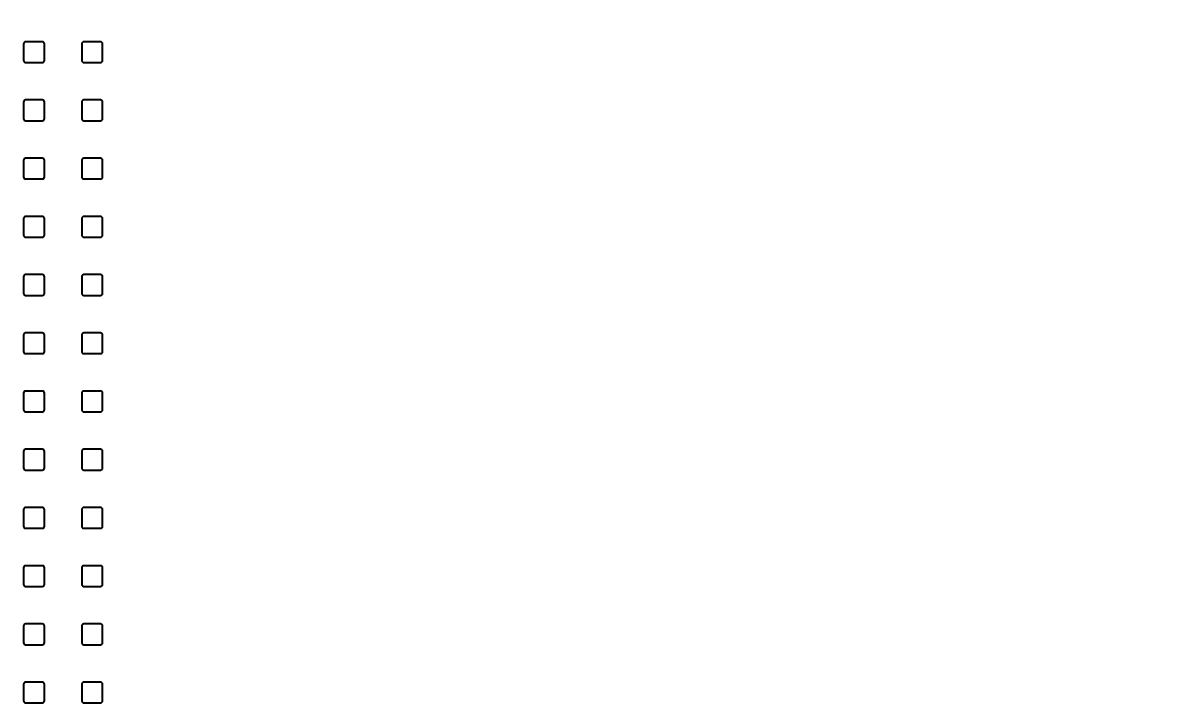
# Model space of a CAD drawing. Header units: millimetres. Extents: x -218071 to -203542, y 15363 to 51382.
# Drawn here: x -217667 to -217611.5, y 50566.8 to 50599.5 of the extents above; entities that cross this region are included whole.
import ezdxf

# ---------------------------------------------------------------- set-up
doc = ezdxf.new("R2010")
doc.units = ezdxf.units.MM
doc.header["$LTSCALE"] = 4
doc.layers.add('TPF-DIMENSIONS', color=3, linetype='Continuous')
doc.layers.add('TPF-EQUIPEMENT', color=7, linetype='Continuous')
doc.dimstyles.new('ISO-25', dxfattribs={"dimtxt": 2.5, "dimasz": 2, "dimexe": 1.25, "dimexo": 0.625, "dimtad": 1, "dimtxsty": 'Standard', "dimcen": -2.5, "dimclrt": 256, "dimadec": 0, "dimazin": 0, "dimtfac": 1, "dimtmove": 0, "dimatfit": 3, "dimfxl": 1, "dimarcsym": 0})

# ---------------------------------------------------------------- blocks, each defined once
blk = doc.blocks.new('*D679')
at = {"layer": 'Defpoints', "color": 0, "transparency": 16777216}
for p in [(-217865.951, 50663.318), (-217526.606, 50644.244), (-217865.951, 50576.031)]:
    blk.add_point(p, dxfattribs=at)
at = {"layer": 'TPF-DIMENSIONS', "color": 0, "lineweight": -2, "transparency": 16777216}
for p, q in [((-217865.951, 50576.656), (-217865.951, 50664.568)), ((-217526.606, 50644.869), (-217526.606, 50664.568)), ((-217528.606, 50663.318), (-217863.951, 50663.318))]:
    blk.add_line(p, q, dxfattribs=at)
at = {"layer": 'TPF-DIMENSIONS', "color": 0, "transparency": 16777216}
for points in [[(-217863.951, 50663.651), (-217863.951, 50662.984), (-217865.951, 50663.318)], [(-217528.606, 50663.651), (-217528.606, 50662.984), (-217526.606, 50663.318)]]:
    blk.add_solid(points, dxfattribs=at)
at = {"layer": 'TPF-DIMENSIONS', "transparency": 16777216, "insert": (-217696.279, 50665.193), "char_height": 2.5, "attachment_point": 5}
blk.add_mtext('339', dxfattribs=at)

msp = doc.modelspace()

# ---------------------------------------------------------------- linework, layer by layer
at = {"layer": 'TPF-EQUIPEMENT', "color": 7, "linetype": 'Continuous', "lineweight": 25, "transparency": 33554671}
for p, q in [((-217666.956, 50598.481), (-217666.956, 50597.681)), ((-217666.056, 50598.581), (-217666.856, 50598.581)), ((-217665.956, 50597.681), (-217665.956, 50598.481)), ((-217664.156, 50598.481), (-217664.156, 50597.681)), ((-217663.256, 50598.581), (-217664.056, 50598.581)), ((-217663.156, 50597.681), (-217663.156, 50598.481)), ((-217666.856, 50597.581), (-217666.056, 50597.581)), ((-217664.056, 50597.581), (-217663.256, 50597.581)), ((-217666.956, 50595.681), (-217666.956, 50594.881)), ((-217666.056, 50595.781), (-217666.856, 50595.781)), ((-217665.956, 50594.881), (-217665.956, 50595.681)), ((-217664.156, 50595.681), (-217664.156, 50594.881)), ((-217663.256, 50595.781), (-217664.056, 50595.781)), ((-217663.156, 50594.881), (-217663.156, 50595.681)), ((-217666.856, 50594.781), (-217666.056, 50594.781)), ((-217664.056, 50594.781), (-217663.256, 50594.781)), ((-217666.956, 50592.881), (-217666.956, 50592.081)), ((-217666.056, 50592.981), (-217666.856, 50592.981)), ((-217665.956, 50592.081), (-217665.956, 50592.881)), ((-217664.156, 50592.881), (-217664.156, 50592.081)), ((-217663.256, 50592.981), (-217664.056, 50592.981)), ((-217663.156, 50592.081), (-217663.156, 50592.881)), ((-217666.856, 50591.981), (-217666.056, 50591.981)), ((-217664.056, 50591.981), (-217663.256, 50591.981)), ((-217666.956, 50590.081), (-217666.956, 50589.281)), ((-217666.056, 50590.181), (-217666.856, 50590.181)), ((-217665.956, 50589.281), (-217665.956, 50590.081)), ((-217664.156, 50590.081), (-217664.156, 50589.281)), ((-217663.256, 50590.181), (-217664.056, 50590.181)), ((-217663.156, 50589.281), (-217663.156, 50590.081)), ((-217666.856, 50589.181), (-217666.056, 50589.181)), ((-217664.056, 50589.181), (-217663.256, 50589.181)), ((-217666.956, 50587.281), (-217666.956, 50586.481)), ((-217666.056, 50587.381), (-217666.856, 50587.381)), ((-217665.956, 50586.481), (-217665.956, 50587.281)), ((-217664.156, 50587.281), (-217664.156, 50586.481)), ((-217663.256, 50587.381), (-217664.056, 50587.381)), ((-217663.156, 50586.481), (-217663.156, 50587.281)), ((-217666.856, 50586.381), (-217666.056, 50586.381)), ((-217664.056, 50586.381), (-217663.256, 50586.381)), ((-217666.956, 50584.481), (-217666.956, 50583.681)), ((-217666.056, 50584.581), (-217666.856, 50584.581)), ((-217665.956, 50583.681), (-217665.956, 50584.481)), ((-217664.156, 50584.481), (-217664.156, 50583.681)), ((-217663.256, 50584.581), (-217664.056, 50584.581)), ((-217663.156, 50583.681), (-217663.156, 50584.481)), ((-217666.856, 50583.581), (-217666.056, 50583.581)), ((-217664.056, 50583.581), (-217663.256, 50583.581)), ((-217666.956, 50581.681), (-217666.956, 50580.881)), ((-217666.056, 50581.781), (-217666.856, 50581.781)), ((-217665.956, 50580.881), (-217665.956, 50581.681)), ((-217664.156, 50581.681), (-217664.156, 50580.881)), ((-217663.256, 50581.781), (-217664.056, 50581.781)), ((-217663.156, 50580.881), (-217663.156, 50581.681)), ((-217666.856, 50580.781), (-217666.056, 50580.781)), ((-217664.056, 50580.781), (-217663.256, 50580.781)), ((-217666.956, 50578.881), (-217666.956, 50578.081)), ((-217666.056, 50578.981), (-217666.856, 50578.981)), ((-217665.956, 50578.081), (-217665.956, 50578.881)), ((-217664.156, 50578.881), (-217664.156, 50578.081)), ((-217663.256, 50578.981), (-217664.056, 50578.981)), ((-217663.156, 50578.081), (-217663.156, 50578.881)), ((-217666.856, 50577.981), (-217666.056, 50577.981)), ((-217664.056, 50577.981), (-217663.256, 50577.981)), ((-217666.956, 50576.081), (-217666.956, 50575.281)), ((-217666.056, 50576.181), (-217666.856, 50576.181)), ((-217665.956, 50575.281), (-217665.956, 50576.081)), ((-217664.156, 50576.081), (-217664.156, 50575.281)), ((-217663.256, 50576.181), (-217664.056, 50576.181)), ((-217663.156, 50575.281), (-217663.156, 50576.081)), ((-217666.856, 50575.181), (-217666.056, 50575.181)), ((-217664.056, 50575.181), (-217663.256, 50575.181)), ((-217666.956, 50573.281), (-217666.956, 50572.481)), ((-217666.056, 50573.381), (-217666.856, 50573.381)), ((-217665.956, 50572.481), (-217665.956, 50573.281)), ((-217664.156, 50573.281), (-217664.156, 50572.481)), ((-217663.256, 50573.381), (-217664.056, 50573.381)), ((-217663.156, 50572.481), (-217663.156, 50573.281)), ((-217666.856, 50572.381), (-217666.056, 50572.381)), ((-217664.056, 50572.381), (-217663.256, 50572.381)), ((-217666.956, 50570.481), (-217666.956, 50569.681)), ((-217666.056, 50570.581), (-217666.856, 50570.581)), ((-217665.956, 50569.681), (-217665.956, 50570.481)), ((-217664.156, 50570.481), (-217664.156, 50569.681)), ((-217663.256, 50570.581), (-217664.056, 50570.581)), ((-217663.156, 50569.681), (-217663.156, 50570.481)), ((-217666.856, 50569.581), (-217666.056, 50569.581)), ((-217664.056, 50569.581), (-217663.256, 50569.581)), ((-217666.056, 50567.781), (-217666.856, 50567.781)), ((-217663.256, 50567.781), (-217664.056, 50567.781)), ((-217666.956, 50567.681), (-217666.956, 50566.881)), ((-217665.956, 50566.881), (-217665.956, 50567.681)), ((-217664.156, 50567.681), (-217664.156, 50566.881)), ((-217663.156, 50566.881), (-217663.156, 50567.681)), ((-217666.856, 50566.781), (-217666.056, 50566.781)), ((-217664.056, 50566.781), (-217663.256, 50566.781))]:
    msp.add_line(p, q, dxfattribs=at)
for centre, start, end in [((-217666.856, 50598.481), 90, 180), ((-217666.056, 50598.481), 0, 90), ((-217664.056, 50598.481), 90, 180), ((-217663.256, 50598.481), 0, 90), ((-217666.856, 50597.681), 180, 270), ((-217666.056, 50597.681), 270, 0), ((-217664.056, 50597.681), 180, 270), ((-217663.256, 50597.681), 270, 0), ((-217666.856, 50595.681), 90, 180), ((-217666.056, 50595.681), 0, 90), ((-217664.056, 50595.681), 90, 180), ((-217663.256, 50595.681), 0, 90), ((-217666.856, 50594.881), 180, 270), ((-217666.056, 50594.881), 270, 0), ((-217664.056, 50594.881), 180, 270), ((-217663.256, 50594.881), 270, 0), ((-217666.856, 50592.881), 90, 180), ((-217666.056, 50592.881), 0, 90), ((-217664.056, 50592.881), 90, 180), ((-217663.256, 50592.881), 0, 90), ((-217666.856, 50592.081), 180, 270), ((-217666.056, 50592.081), 270, 0), ((-217664.056, 50592.081), 180, 270), ((-217663.256, 50592.081), 270, 0), ((-217666.856, 50590.081), 90, 180), ((-217666.056, 50590.081), 0, 90), ((-217664.056, 50590.081), 90, 180), ((-217663.256, 50590.081), 0, 90), ((-217666.856, 50589.281), 180, 270), ((-217666.056, 50589.281), 270, 0), ((-217664.056, 50589.281), 180, 270), ((-217663.256, 50589.281), 270, 0), ((-217666.856, 50587.281), 90, 180), ((-217666.056, 50587.281), 0, 90), ((-217664.056, 50587.281), 90, 180), ((-217663.256, 50587.281), 0, 90), ((-217666.856, 50586.481), 180, 270), ((-217666.056, 50586.481), 270, 0), ((-217664.056, 50586.481), 180, 270), ((-217663.256, 50586.481), 270, 0), ((-217666.856, 50584.481), 90, 180), ((-217666.056, 50584.481), 0, 90), ((-217664.056, 50584.481), 90, 180), ((-217663.256, 50584.481), 0, 90), ((-217666.856, 50583.681), 180, 270), ((-217666.056, 50583.681), 270, 0), ((-217664.056, 50583.681), 180, 270), ((-217663.256, 50583.681), 270, 0), ((-217666.856, 50581.681), 90, 180), ((-217666.056, 50581.681), 0, 90), ((-217664.056, 50581.681), 90, 180), ((-217663.256, 50581.681), 0, 90), ((-217666.856, 50580.881), 180, 270), ((-217666.056, 50580.881), 270, 0), ((-217664.056, 50580.881), 180, 270), ((-217663.256, 50580.881), 270, 0), ((-217666.856, 50578.881), 90, 180), ((-217666.056, 50578.881), 0, 90), ((-217664.056, 50578.881), 90, 180), ((-217663.256, 50578.881), 0, 90), ((-217666.856, 50578.081), 180, 270), ((-217666.056, 50578.081), 270, 0), ((-217664.056, 50578.081), 180, 270), ((-217663.256, 50578.081), 270, 0), ((-217666.856, 50576.081), 90, 180), ((-217666.056, 50576.081), 0, 90), ((-217664.056, 50576.081), 90, 180), ((-217663.256, 50576.081), 0, 90), ((-217666.856, 50575.281), 180, 270), ((-217666.056, 50575.281), 270, 0), ((-217664.056, 50575.281), 180, 270), ((-217663.256, 50575.281), 270, 0), ((-217666.856, 50573.281), 90, 180), ((-217666.056, 50573.281), 0, 90), ((-217664.056, 50573.281), 90, 180), ((-217663.256, 50573.281), 0, 90), ((-217666.856, 50572.481), 180, 270), ((-217666.056, 50572.481), 270, 0), ((-217664.056, 50572.481), 180, 270), ((-217663.256, 50572.481), 270, 0), ((-217666.856, 50570.481), 90, 180), ((-217666.056, 50570.481), 0, 90), ((-217664.056, 50570.481), 90, 180), ((-217663.256, 50570.481), 0, 90), ((-217666.856, 50569.681), 180, 270), ((-217666.056, 50569.681), 270, 0), ((-217664.056, 50569.681), 180, 270), ((-217663.256, 50569.681), 270, 0), ((-217666.856, 50567.681), 90, 180), ((-217666.056, 50567.681), 0, 90), ((-217664.056, 50567.681), 90, 180), ((-217663.256, 50567.681), 0, 90), ((-217666.856, 50566.881), 180, 270), ((-217666.056, 50566.881), 270, 0), ((-217664.056, 50566.881), 180, 270), ((-217663.256, 50566.881), 270, 0)]:
    msp.add_arc(centre, 0.1, start, end, dxfattribs=at)

# ---------------------------------------------------------------- dimensions: what is measured, and where the dimension line sits
at = {"layer": 'TPF-DIMENSIONS', "transparency": 33554671}
dim = msp.add_linear_dim(base=(-217865.951, 50663.318), p1=(-217526.606, 50644.244), p2=(-217865.951, 50576.031), angle=180, dimstyle='ISO-25', override={"dimdec": 0}, dxfattribs=at)
dim.commit()
dim.dimension.update_dxf_attribs({"geometry": '*D679', "text_midpoint": (-217696.279, 50665.193)})

doc.saveas('drawing.dxf')
